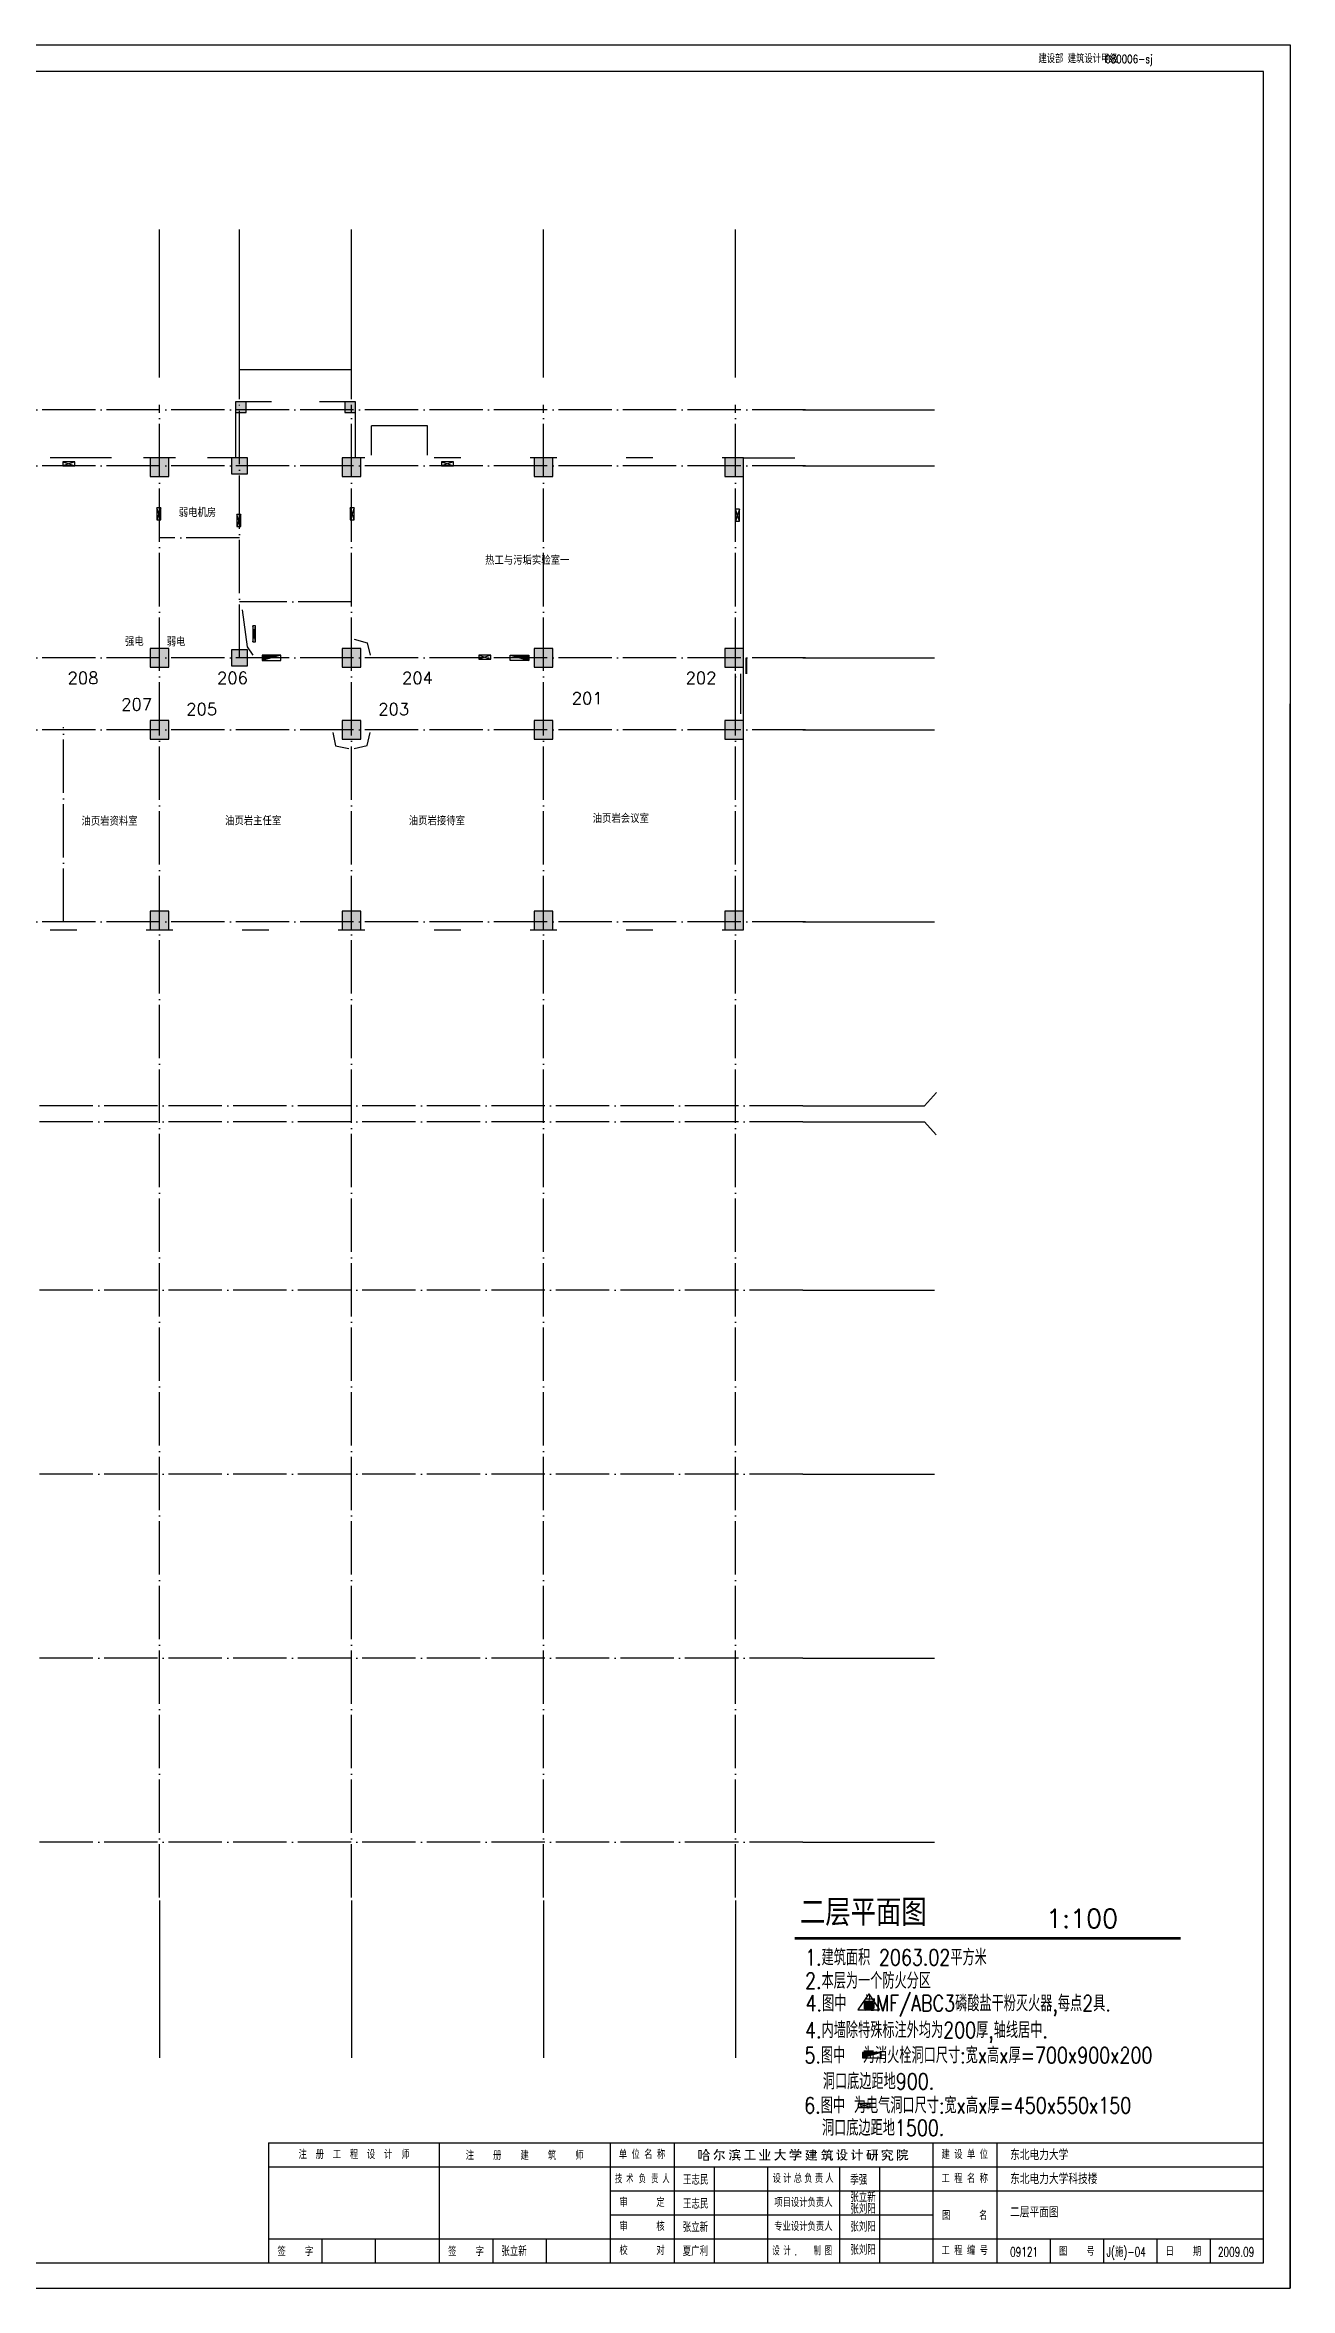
# Model space of a CAD drawing. Extents: x 356363 to 889308, y -1213508 to 149044.
# Drawn here: x 470751 to 517441, y -128369 to -44269 of the extents above; entities that cross this region are included whole.
import ezdxf
from ezdxf.enums import TextEntityAlignment as Align

# ---------------------------------------------------------------- set-up
doc = ezdxf.new("R2010")
doc.units = 0
doc.header["$LTSCALE"] = 1000
doc.header["$MEASUREMENT"] = 0
doc.linetypes.add('DOTE', pattern=[2.42, 2, -0.2, 0.02, -0.2])
doc.layers.get('0').update_dxf_attribs({"linetype": 'CONTINUOUS'})
for name, color, linetype in [('AXIS', 3, 'CONTINUOUS'), ('COLUMN', 7, 'CONTINUOUS'), ('DOTE', 1, 'CONTINUOUS'), ('EQUIP_消防', 7, 'CONTINUOUS'), ('PUB_TEXT', 7, 'CONTINUOUS'), ('STAIR', 2, 'CONTINUOUS'), ('WINDOW', 2, 'CONTINUOUS'), ('保温', 2, 'CONTINUOUS'), ('填充', 9, 'CONTINUOUS'), ('柱子', 7, 'CONTINUOUS'), ('洞口', 6, 'CONTINUOUS'), ('灭火器', 3, 'CONTINUOUS'), ('电洞', 32, 'CONTINUOUS')]:
    doc.layers.add(name, color=color, linetype=linetype)
doc.layers.add('WALL', color=4, linetype='CONTINUOUS', lineweight=40)
doc.styles.add('HZ', font='romans.shx', dxfattribs={"bigfont": 'z.shx'})
doc.styles.get("Standard").update_dxf_attribs({"font": 'romans.shx', "height": 450, "bigfont": 'z.shx'})
doc.styles.add('Z', font='romans', dxfattribs={"width": 0.8, "bigfont": 'z'})

# ---------------------------------------------------------------- blocks, each defined once
blk = doc.blocks.new('tk0')
at = {"color": 243}
for p, q in [((0, 84100), (118900, 84100)), ((118900, 84100), (118900, 0)), ((118900, 0), (118900, 59400)), ((118900, 0), (118900, 42000)), ((118900, 0), (118900, 42000)), ((87000, 5450), (87000, 950)), ((93400, 3650), (117900, 3650)), ((93400, 2750), (105500, 2750)), ((80600, 1850), (117900, 1850)), ((82600, 1850), (82600, 950)), ((84600, 1850), (84600, 950)), ((89000, 1850), (89000, 950)), ((91000, 1850), (91000, 950)), ((109900, 1850), (109900, 950)), ((111900, 1850), (111900, 950)), ((113900, 1850), (113900, 950)), ((115900, 1850), (115900, 950)), ((0, 0), (118900, 0)), ((34800, 0), (118900, 0)), ((44600, 0), (118900, 0)), ((59500, 0), (118900, 0))]:
    blk.add_line(p, q, dxfattribs=at)
at = {"color": 244}
for p, q in [((117900, 83100), (2500, 83100)), ((117900, 950), (117900, 83100)), ((117900, 950), (117900, 58400)), ((117900, 950), (117900, 40998)), ((117900, 950), (117900, 40998)), ((2500, 950), (117900, 950)), ((37300, 950), (117900, 950)), ((47100, 950), (117900, 950)), ((62000, 950), (117900, 950))]:
    blk.add_line(p, q, dxfattribs=at)
at = {"color": 247}
for p, q in [((80600, 5450), (117900, 5450)), ((80600, 5450), (80600, 950)), ((93400, 5450), (93400, 950)), ((80600, 4550), (117900, 4550))]:
    blk.add_line(p, q, dxfattribs=at)
at = {"color": 242}
for p, q in [((95800, 5450), (95800, 950)), ((97014, 5196), (96996, 5163)), ((105500, 5450), (105500, 950)), ((107900, 5450), (107900, 950)), ((97300, 4550), (97300, 950)), ((99300, 4550), (99300, 950)), ((102000, 4550), (102000, 950)), ((103500, 4550), (103500, 950))]:
    blk.add_line(p, q, dxfattribs=at)
for points in [[(96710, 5175), (96754, 5175), (96710, 4855), (96754, 4855)], [(96754, 5175), (96797, 5175), (96754, 5137), (96797, 5137)], [(96797, 5175), (96842, 5175), (96797, 4855), (96842, 4855)], [(96901, 5067), (96930, 5046), (96849, 5018), (96886, 4999)], [(96940, 5124), (96968, 5103), (96901, 5067), (96930, 5046)], [(96974, 5219), (96996, 5163), (96940, 5124), (96968, 5103)], [(96974, 5219), (97025, 5210), (96996, 5163), (97014, 5196)], [(96996, 5163), (97014, 5196), (97019, 5119), (97048, 5139)], [(97048, 5139), (97070, 5111), (97019, 5119), (97042, 5085)], [(97042, 5085), (97070, 5111), (97065, 5059), (97093, 5088)], [(97065, 5059), (97093, 5088), (97097, 5029), (97122, 5063)], [(97097, 5029), (97122, 5063), (97124, 5009), (97146, 5045)], [(97320, 5065), (97354, 5033), (97275, 5026), (97317, 4992)], [(97347, 5096), (97390, 5085), (97320, 5065), (97354, 5033)], [(97406, 5219), (97396, 5095), (97347, 5096), (97390, 5085)], [(97406, 5219), (97456, 5196), (97396, 5095), (97414, 5131)], [(97414, 5131), (97652, 5131), (97396, 5095), (97638, 5095)], [(97493, 5064), (97538, 5064), (97493, 4856), (97538, 4856)], [(97652, 5131), (97702, 5131), (97616, 5042), (97658, 5033)], [(97856, 5060), (97877, 5089), (97901, 5035), (97932, 5057)], [(97875, 5173), (97901, 5197), (97949, 5112), (97981, 5136)], [(97901, 5035), (97932, 5057), (97943, 4998), (97962, 5039)], [(97990, 5175), (98032, 5175), (97990, 5087), (98032, 5087)], [(98032, 5175), (98231, 5175), (98032, 5140), (98231, 5140)], [(98123, 5090), (98131, 5062), (98032, 5082), (98077, 5056)], [(98032, 5082), (98077, 5056), (98032, 4915), (98077, 4915)], [(98100, 5208), (98143, 5218), (98121, 5175), (98162, 5175)], [(98204, 5109), (98227, 5072), (98123, 5090), (98131, 5062)], [(98231, 5175), (98276, 5175), (98231, 5087), (98276, 5087)], [(98469, 5175), (98810, 5175), (98469, 5138), (98810, 5138)], [(98618, 5142), (98663, 5142), (98618, 4843), (98663, 4843)], [(98989, 5079), (99023, 5102), (99072, 4939), (99109, 4960)], [(99130, 5220), (99175, 5220), (99130, 4829), (99175, 4829)], [(99236, 5216), (99288, 5213), (99236, 5195), (99281, 5191)], [(99236, 5195), (99281, 5191), (99236, 4794), (99281, 4794)], [(99367, 5127), (99412, 5111), (99343, 5037), (99378, 5026)], [(99571, 5087), (99989, 5087), (99571, 5050), (99989, 5050)], [(99754, 5050), (99798, 5050), (99749, 5013), (99791, 5006)], [(99754, 5219), (99821, 5214), (99754, 5196), (99805, 5197)], [(99754, 5196), (99805, 5197), (99754, 5087), (99799, 5087)], [(99798, 5050), (99808, 5050), (99787, 4992), (99821, 5003)], [(100135, 5124), (100177, 5124), (100135, 5030), (100177, 5030)], [(100176, 5196), (100217, 5219), (100221, 5132), (100259, 5153)], [(100177, 5124), (100529, 5124), (100177, 5083), (100529, 5083)], [(100302, 5214), (100352, 5219), (100320, 5182), (100363, 5188)], [(100320, 5182), (100363, 5188), (100330, 5146), (100376, 5153)], [(100447, 5199), (100486, 5183), (100416, 5124), (100452, 5124)], [(100455, 5219), (100511, 5200), (100447, 5199), (100486, 5183)], [(100529, 5124), (100569, 5124), (100529, 5033), (100569, 5033)], [(100781, 5079), (100813, 5070), (100732, 5030), (100758, 4993)], [(100733, 5162), (100825, 5162), (100733, 5125), (100810, 5125)], [(100825, 5162), (100861, 5162), (100781, 5079), (100813, 5070)], [(100865, 5099), (100990, 5099), (100865, 5070), (100990, 5070)], [(100882, 5161), (100990, 5161), (100882, 5130), (100990, 5130)], [(100990, 5206), (101027, 5206), (100990, 4826), (101027, 4826)], [(101027, 5161), (101084, 5161), (101027, 5130), (101084, 5130)], [(101027, 5099), (101084, 5099), (101027, 5070), (101084, 5070)], [(101084, 5161), (101128, 5161), (101084, 5008), (101128, 5008)], [(101128, 5099), (101165, 5099), (101128, 5070), (101165, 5070)], [(101377, 5146), (101411, 5122), (101319, 5078), (101356, 5058)], [(101411, 5209), (101454, 5194), (101377, 5146), (101411, 5122)], [(101434, 5159), (101542, 5159), (101411, 5122), (101542, 5122)], [(101431, 5122), (101468, 5122), (101453, 5053), (101497, 5064)], [(101568, 5144), (101603, 5122), (101511, 5078), (101548, 5058)], [(101603, 5209), (101646, 5194), (101568, 5144), (101603, 5122)], [(101626, 5159), (101758, 5159), (101603, 5122), (101758, 5122)], [(101645, 5122), (101682, 5122), (101667, 5053), (101710, 5064)], [(101882, 5081), (101947, 5081), (101882, 5043), (101947, 5043)], [(101924, 5184), (101968, 5200), (101966, 5108), (102009, 5128)], [(101947, 5081), (101991, 5081), (101947, 4848), (101991, 4891)], [(102052, 5078), (102095, 5060), (102017, 5047), (102061, 5025)], [(102073, 5128), (102114, 5108), (102052, 5078), (102095, 5060)], [(102074, 5140), (102117, 5131), (102073, 5128), (102114, 5108)], [(102074, 5208), (102117, 5208), (102074, 5140), (102117, 5132)], [(102117, 5208), (102183, 5208), (102117, 5173), (102183, 5173)], [(102183, 5208), (102227, 5208), (102183, 5085), (102227, 5088)], [(102183, 5085), (102227, 5088), (102190, 5062), (102233, 5080)], [(102190, 5062), (102233, 5080), (102207, 5046), (102251, 5079)], [(102207, 5046), (102251, 5079), (102241, 5041), (102262, 5079)], [(102241, 5041), (102262, 5079), (102294, 5044), (102271, 5079)], [(102294, 5044), (102271, 5079), (102314, 5057), (102280, 5093)], [(102446, 5079), (102498, 5079), (102446, 5042), (102498, 5042)], [(102480, 5184), (102521, 5199), (102538, 5108), (102577, 5127)], [(102498, 5079), (102542, 5079), (102498, 4842), (102542, 4883)], [(102592, 5078), (102720, 5078), (102592, 5042), (102720, 5042)], [(102720, 5217), (102774, 5210), (102720, 5196), (102764, 5191)], [(102720, 5196), (102764, 5191), (102720, 4777), (102764, 4777)], [(102764, 5078), (102886, 5078), (102764, 5042), (102886, 5042)], [(103017, 5182), (103078, 5182), (103017, 5151), (103076, 5151)], [(103052, 5060), (103084, 5032), (103031, 5021), (103053, 4978)], [(103067, 5102), (103105, 5086), (103052, 5060), (103084, 5032)], [(103074, 5136), (103115, 5128), (103067, 5102), (103105, 5086)], [(103078, 5182), (103120, 5182), (103074, 5136), (103115, 5128)], [(103084, 5032), (103095, 5057), (103095, 5022)], [(103095, 5057), (103141, 5057), (103095, 5022), (103141, 5022)], [(103120, 5182), (103186, 5182), (103118, 5151), (103186, 5151)], [(103141, 5057), (103186, 5057), (103141, 4834), (103186, 4834)], [(103202, 5197), (103267, 5197), (103202, 5166), (103267, 5166)], [(103267, 5197), (103310, 5197), (103267, 4974), (103310, 4972)], [(103310, 5197), (103363, 5197), (103310, 5166), (103363, 5166)], [(103363, 5197), (103406, 5197), (103363, 4782), (103406, 4782)], [(103406, 5197), (103447, 5197), (103406, 5166), (103447, 5166)], [(103589, 5164), (103632, 5164), (103589, 5081), (103632, 5081)], [(103632, 5164), (103956, 5164), (103632, 5129), (103956, 5129)], [(103682, 5070), (103714, 5048), (103639, 5042), (103669, 5019)], [(103715, 5098), (103756, 5075), (103682, 5070), (103714, 5048)], [(103753, 5200), (103797, 5209), (103767, 5164), (103815, 5164)], [(103820, 5071), (103848, 5098), (103841, 5061), (103879, 5085)], [(103841, 5061), (103879, 5085), (103876, 5041), (103912, 5068)], [(103876, 5041), (103912, 5068), (103911, 5019), (103941, 5049)], [(103911, 5019), (103941, 5049), (103948, 4991), (103976, 5020)], [(103956, 5164), (103999, 5164), (103956, 5081), (103999, 5081)], [(104156, 5197), (104194, 5197), (104156, 4777), (104194, 4777)], [(104194, 5197), (104246, 5197), (104194, 5169), (104241, 5169)], [(104246, 5197), (104292, 5197), (104218, 5040), (104247, 5040)], [(104295, 5164), (104342, 5164), (104295, 5085), (104342, 5085)], [(104328, 5075), (104533, 5075), (104328, 5041), (104533, 5040)], [(104342, 5164), (104514, 5164), (104342, 5129), (104514, 5129)], [(104396, 5212), (104451, 5217), (104405, 5202), (104451, 5208)], [(104405, 5202), (104451, 5208), (104414, 5164), (104452, 5164)], [(104514, 5164), (104555, 5164), (104514, 5085), (104555, 5085)], [(96754, 4897), (96797, 4897), (96754, 4855), (96797, 4855)], [(96896, 4962), (96940, 4962), (96896, 4779), (96940, 4779)], [(96933, 5042), (97076, 5042), (96933, 5007), (97076, 5007)], [(96940, 4962), (97061, 4962), (96940, 4924), (97061, 4924)], [(96940, 4815), (97061, 4815), (96940, 4779), (97061, 4779)], [(97061, 4962), (97106, 4962), (97061, 4779), (97106, 4779)], [(97340, 4901), (97380, 4884), (97285, 4838), (97334, 4819)], [(97391, 4981), (97436, 4963), (97340, 4901), (97380, 4884)], [(97443, 4823), (97473, 4825), (97481, 4780), (97499, 4787)], [(97443, 4823), (97469, 4794), (97453, 4809), (97458, 4794)], [(97458, 4794), (97469, 4794), (97456, 4778), (97481, 4780)], [(97489, 4839), (97530, 4820), (97473, 4825), (97499, 4787)], [(97493, 4856), (97538, 4856), (97489, 4839), (97530, 4820)], [(97574, 4960), (97599, 4992), (97677, 4834), (97714, 4868)], [(97901, 4896), (97936, 4884), (97869, 4812), (97910, 4789)], [(97925, 4986), (97962, 4965), (97901, 4896), (97936, 4884)], [(97973, 4812), (98011, 4826), (97987, 4797), (98027, 4797)], [(97977, 4915), (98294, 4915), (97977, 4879), (98294, 4879)], [(97987, 4797), (98027, 4797), (97994, 4778)], [(98046, 4847), (98058, 4815), (98011, 4826), (98027, 4797)], [(98077, 4873), (98105, 4841), (98046, 4847), (98058, 4815)], [(98077, 5019), (98252, 5019), (98077, 4984), (98252, 4984)], [(98164, 4984), (98201, 4984), (98163, 4915), (98202, 4915)], [(98164, 4847), (98189, 4871), (98216, 4816), (98238, 4841)], [(98216, 4816), (98238, 4841), (98263, 4778), (98287, 4810)], [(98440, 4848), (98856, 4848), (98440, 4812), (98856, 4812)], [(98998, 4831), (99416, 4831), (98998, 4795), (99416, 4795)], [(99343, 5037), (99378, 5026), (99308, 4936), (99341, 4924)], [(99624, 4847), (99655, 4810), (99557, 4823), (99595, 4779)], [(99679, 4888), (99708, 4854), (99624, 4847), (99655, 4810)], [(99717, 4934), (99746, 4902), (99679, 4888), (99708, 4854)], [(99738, 4977), (99774, 4953), (99717, 4934), (99746, 4902)], [(99749, 5013), (99791, 5006), (99738, 4977), (99774, 4953)], [(99787, 4992), (99821, 5003), (99818, 4922), (99842, 4958)], [(99818, 4922), (99842, 4958), (99847, 4878), (99867, 4922)], [(99847, 4878), (99867, 4922), (99879, 4843), (99902, 4884)], [(99879, 4843), (99902, 4884), (99914, 4813), (99944, 4852)], [(99914, 4813), (99944, 4852), (99956, 4785), (99996, 4826)], [(100132, 4940), (100331, 4940), (100132, 4900), (100331, 4900)], [(100220, 5043), (100491, 5043), (100220, 5004), (100495, 5004)], [(100268, 4823), (100312, 4823), (100281, 4805), (100323, 4807)], [(100281, 4805), (100323, 4807), (100287, 4778), (100340, 4783)], [(100330, 4835), (100365, 4796), (100312, 4823), (100340, 4783)], [(100331, 4839), (100374, 4839), (100330, 4837), (100373, 4813)], [(100330, 4837), (100373, 4813), (100330, 4835), (100365, 4796)], [(100402, 5004), (100495, 5004), (100331, 4958), (100374, 4948)], [(100331, 4958), (100374, 4948), (100331, 4839), (100374, 4839)], [(100374, 4940), (100572, 4940), (100374, 4900), (100572, 4900)], [(100779, 4854), (100810, 4832), (100725, 4810), (100762, 4776)], [(100737, 4949), (100769, 4967), (100762, 4901), (100783, 4928)], [(100784, 5030), (100860, 5030), (100758, 4993), (100861, 4993)], [(100762, 4901), (100783, 4928), (100789, 4867), (100805, 4893)], [(100814, 4913), (100839, 4886), (100779, 4854), (100810, 4832)], [(100824, 4956), (100856, 4944), (100814, 4913), (100839, 4886)], [(100816, 4842), (100829, 4868), (100846, 4822), (100864, 4845)], [(100826, 4993), (100861, 4993), (100824, 4956), (100856, 4944)], [(100846, 4822), (100864, 4845), (100907, 4795), (100909, 4830)], [(100865, 4907), (100990, 4907), (100865, 4877), (100990, 4877)], [(100881, 4976), (100990, 4976), (100881, 4941), (100990, 4941)], [(100893, 5040), (100990, 5040), (100893, 5008), (100990, 5008)], [(100907, 4795), (100909, 4830), (100990, 4786), (100976, 4819)], [(100990, 4786), (100976, 4819), (101070, 4786), (101060, 4820)], [(101027, 5040), (101084, 5040), (101027, 5008), (101084, 5008)], [(101027, 4976), (101129, 4976), (101027, 4941), (101129, 4941)], [(101027, 4907), (101144, 4907), (101027, 4877), (101144, 4877)], [(101070, 4786), (101060, 4820), (101149, 4784), (101165, 4835)], [(101320, 4858), (101397, 4861), (101320, 4812), (101413, 4830)], [(101331, 5027), (101397, 5027), (101331, 4990), (101397, 4990)], [(101397, 5027), (101440, 5027), (101397, 4861), (101440, 4867)], [(101397, 4861), (101490, 4879), (101413, 4830), (101489, 4844)], [(101440, 5027), (101495, 5027), (101440, 4990), (101495, 4990)], [(101442, 4796), (101466, 4810), (101462, 4787), (101479, 4800)], [(101462, 4787), (101479, 4800), (101480, 4770), (101499, 4784)], [(101494, 4840), (101527, 4816), (101466, 4810), (101499, 4784)], [(101510, 4872), (101547, 4852), (101494, 4840), (101527, 4816)], [(101516, 4906), (101560, 4907), (101510, 4872), (101547, 4852)], [(101516, 5035), (101560, 5035), (101516, 4906), (101560, 4905)], [(101560, 5035), (101657, 5035), (101560, 4999), (101655, 4999)], [(101583, 4961), (101627, 4964), (101588, 4868), (101632, 4872)], [(101657, 5035), (101699, 5035), (101649, 4833), (101696, 4833)], [(101649, 4833), (101696, 4833), (101652, 4813), (101697, 4831)], [(101697, 4831), (101700, 4829), (101652, 4813), (101663, 4797)], [(101700, 4829), (101704, 4826), (101663, 4797), (101678, 4785)], [(101704, 4826), (101707, 4826), (101678, 4785), (101695, 4780)], [(101707, 4826), (101709, 4825), (101695, 4780), (101717, 4780)], [(101709, 4825), (101715, 4826), (101717, 4780), (101739, 4787)], [(101715, 4826), (101722, 4833), (101739, 4787), (101751, 4799)], [(101722, 4833), (101724, 4846), (101751, 4799), (101757, 4812)], [(101724, 4846), (101728, 4858), (101736, 4833), (101757, 4812)], [(101725, 4871), (101738, 4864), (101727, 4859), (101744, 4833)], [(101736, 4833), (101757, 4812), (101762, 4833), (101768, 4857)], [(101738, 4864), (101768, 4857), (101744, 4833), (101762, 4833)], [(101924, 4825), (102019, 4919), (101946, 4787), (102049, 4884)], [(102057, 4822), (102065, 4783), (102013, 4814), (102050, 4778)], [(102045, 5015), (102193, 5015), (102045, 4988), (102193, 4988)], [(102089, 4835), (102124, 4811), (102057, 4822), (102065, 4783)], [(102059, 4958), (102100, 4974), (102086, 4902), (102120, 4928)], [(102086, 4902), (102120, 4928), (102123, 4858), (102152, 4887)], [(102123, 4858), (102154, 4832), (102089, 4835), (102124, 4811)], [(102152, 4887), (102183, 4861), (102123, 4858), (102154, 4832)], [(102182, 4940), (102221, 4921), (102152, 4887), (102183, 4861)], [(102154, 4832), (102183, 4861), (102200, 4806), (102211, 4844)], [(102191, 4976), (102240, 4975), (102182, 4940), (102221, 4921)], [(102193, 5015), (102245, 5015), (102191, 4976), (102240, 4975)], [(102200, 4806), (102211, 4844), (102244, 4792), (102252, 4830)], [(102244, 4792), (102252, 4830), (102276, 4786), (102310, 4824)], [(102483, 4828), (102603, 4939), (102501, 4797), (102628, 4910)], [(103031, 5021), (103053, 4978), (103010, 4992), (103027, 4944)], [(103053, 4978), (103059, 4987), (103053, 4935), (103095, 4944)], [(103053, 4935), (103095, 4944), (103095, 4916)], [(103053, 4935), (103095, 4916), (103053, 4834), (103095, 4834)], [(103084, 5032), (103095, 5022), (103059, 4987), (103095, 4944)], [(103095, 4869), (103141, 4869), (103095, 4834), (103141, 4834)], [(103179, 4804), (103196, 4818), (103203, 4795), (103213, 4803)], [(103194, 5033), (103267, 5033), (103194, 4997), (103267, 4997)], [(103216, 4838), (103254, 4810), (103196, 4818), (103233, 4786)], [(103203, 4795), (103213, 4803), (103224, 4777), (103233, 4786)], [(103236, 4866), (103276, 4845), (103216, 4838), (103254, 4810)], [(103253, 4900), (103294, 4882), (103236, 4866), (103276, 4845)], [(103264, 4938), (103305, 4924), (103253, 4900), (103294, 4882)], [(103267, 4974), (103310, 4972), (103264, 4938), (103305, 4924)], [(103310, 5033), (103363, 5033), (103310, 4997), (103363, 4997)], [(103406, 5033), (103450, 5033), (103406, 4997), (103450, 4997)], [(103635, 4826), (103654, 4787), (103581, 4820), (103609, 4777)], [(103639, 5042), (103669, 5019), (103594, 5020), (103630, 4994)], [(103619, 4971), (103850, 4971), (103619, 4934), (103850, 4934)], [(103667, 4840), (103696, 4807), (103635, 4826), (103654, 4787)], [(103691, 4858), (103727, 4833), (103667, 4840), (103696, 4807)], [(103711, 4882), (103751, 4863), (103691, 4858), (103727, 4833)], [(103727, 4911), (103769, 4899), (103711, 4882), (103751, 4863)], [(103734, 4934), (103778, 4934), (103727, 4911), (103769, 4899)], [(103738, 5040), (103795, 5031), (103738, 5023), (103781, 5012)], [(103738, 5023), (103781, 5012), (103738, 4971), (103781, 4971)], [(103850, 4971), (103895, 4971), (103850, 4825), (103895, 4838)], [(103850, 4825), (103895, 4838), (103854, 4811), (103897, 4833)], [(103854, 4811), (103897, 4833), (103858, 4802), (103900, 4828)], [(103858, 4802), (103900, 4828), (103867, 4793), (103909, 4822)], [(103867, 4793), (103909, 4822), (103880, 4786), (103925, 4820)], [(103925, 4820), (103931, 4820), (103880, 4786), (103894, 4784)], [(103931, 4820), (103945, 4820), (103894, 4784), (103977, 4784)], [(103945, 4820), (103949, 4820), (103977, 4784), (103984, 4785)], [(103949, 4820), (103963, 4822), (103984, 4785), (103990, 4787)], [(103963, 4822), (103971, 4829), (103990, 4787), (103996, 4790)], [(103971, 4829), (103975, 4838), (103996, 4790), (104008, 4800)], [(103975, 4838), (103976, 4859), (104008, 4800), (104011, 4805)], [(103976, 4875), (104004, 4858), (103976, 4867), (104018, 4828)], [(103976, 4859), (103976, 4867), (104011, 4805), (104018, 4828)], [(104004, 4858), (104025, 4855), (104018, 4828)], [(104199, 4911), (104228, 4911), (104227, 4865), (104265, 4880)], [(104218, 5040), (104247, 5040), (104235, 5016), (104261, 5026)], [(104227, 4820), (104264, 4823), (104243, 4798), (104265, 4805)], [(104240, 4918), (104287, 4910), (104228, 4911), (104265, 4880)], [(104235, 5016), (104261, 5026), (104245, 4994), (104270, 5015)], [(104247, 4925), (104288, 4913), (104240, 4918), (104287, 4910)], [(104243, 4798), (104265, 4805), (104245, 4776), (104268, 4781)], [(104245, 4994), (104270, 5015), (104250, 4977), (104286, 4978)], [(104253, 4945), (104288, 4961), (104247, 4925), (104288, 4913)], [(104250, 4977), (104286, 4978), (104253, 4945), (104288, 4961)], [(104294, 4834), (104307, 4795), (104264, 4823), (104268, 4781)], [(104323, 4854), (104351, 4825), (104294, 4834), (104307, 4795)], [(104295, 4997), (104560, 4997), (104295, 4959), (104560, 4959)], [(104347, 4882), (104380, 4859), (104323, 4854), (104351, 4825)], [(104360, 4910), (104398, 4891), (104347, 4882), (104380, 4859)], [(104367, 4935), (104409, 4929), (104360, 4910), (104398, 4891)], [(104368, 4959), (104413, 4957), (104367, 4935), (104409, 4929)], [(104442, 4959), (104485, 4959), (104443, 4840), (104485, 4858)], [(104443, 4840), (104485, 4858), (104445, 4828), (104487, 4850)], [(104445, 4828), (104487, 4850), (104452, 4815), (104490, 4844)], [(104452, 4815), (104490, 4844), (104464, 4805), (104495, 4839)], [(104464, 4805), (104495, 4839), (104487, 4799), (104502, 4836)], [(104487, 4799), (104502, 4836), (104538, 4799), (104520, 4835)], [(104538, 4799), (104520, 4835), (104542, 4800), (104528, 4837)], [(104542, 4800), (104528, 4837), (104553, 4804), (104533, 4841)], [(104553, 4804), (104533, 4841), (104558, 4808), (104539, 4849)], [(104558, 4808), (104539, 4849), (104568, 4818), (104542, 4857)], [(104568, 4818), (104542, 4857), (104573, 4827), (104548, 4872)], [(104573, 4827), (104548, 4872), (104581, 4844), (104551, 4880)], [(104553, 4885), (104569, 4870), (104551, 4880), (104565, 4863)], [(104569, 4870), (104591, 4865), (104565, 4863), (104581, 4844)]]:
    blk.add_solid(points, dxfattribs=at)
at = {"color": 242, "linetype": 'Continuous', "style": 'Z', "width": 0.8}
for s in ['建设部 建筑设计甲级', '              080006-sj']:
    blk.add_text(s, height=300, dxfattribs=at).set_placement((109462, 83420))
at = {"color": 242, "style": 'HZ', "width": 0.8}
for s, p in [('注  册  工  程  设  计  师', (83800, 5000)), ('单 位 名 称', (94600, 5000)), ('建 设 单 位', (106700, 5000)), ('工 程 名 称', (106700, 4100)), ('审      定', (94600, 3200)), ('项目设计负责人', (100650, 3200)), ('审      核', (94600, 2300)), ('专业设计负责人', (100650, 2300)), ('校      对', (94600, 1400)), ('工 程 编 号', (106700, 1400))]:
    blk.add_text(s, height=300, dxfattribs=at).set_placement(p, align=Align.MIDDLE_CENTER)
for s, p in [('注    册    建    筑    师', (90200, 5000)), ('图      名', (106700, 2750)), ('签    字', (81600, 1400)), ('签    字', (88000, 1400)), ('图    号', (110900, 1400)), ('日    期', (114900, 1400))]:
    blk.add_text(s, height=300, dxfattribs=at).set_placement(p, align=Align.MIDDLE)
at = {"color": 242, "style": 'HZ'}
for s, width, p in [('技', 0.7, (93586, 3936)), ('术', 0.7, (94005, 3936)), ('负', 0.7, (94474, 3936)), ('责', 0.7, (94943, 3936)), ('人', 0.7, (95362, 3936)), ('设', 0.8, (99494, 3950)), ('计', 0.8, (99890, 3950)), ('总', 0.8, (100286, 3950)), ('负', 0.8, (100682, 3950)), ('责', 0.8, (101078, 3950)), ('人', 0.8, (101474, 3950)), ('设 计 .', 0.7, (99484, 1236)), ('制 图', 0.7, (101033, 1236))]:
    blk.add_text(s, height=300, dxfattribs=dict(at, width=width)).set_placement(p)
blk = doc.blocks.new('灭火器')
at = {"layer": '灭火器'}
h = blk.add_hatch(dxfattribs=at)
h.set_pattern_fill('ANSI31', color=256, scale=100, style=0)
h.set_pattern_definition([(45, (-132002.346, 14406.528), (-8.8388348, 8.8388348), [])])
h.paths.add_polyline_path([(-93, -165), (94, -165), (94, -334), (-93, -334)])
for p, q in [((0, 0), (-247, -358)), ((0, 0), (247, -358)), ((-247, -358), (247, -358))]:
    blk.add_line(p, q, dxfattribs=at)
blk.add_lwpolyline([(-93, -165), (94, -165), (94, -334), (-93, -334)], close=True, dxfattribs=at)
blk = doc.blocks.new('$TwtSys$00000434')
for p, q in [((-0.5, 0.5), (-0.5, -0.5)), ((-0.5, -0.5), (0.5, 0.5)), ((0.5, 0.5), (-0.5, 0.5)), ((0.5, -0.5), (0.5, 0.5)), ((-0.5, -0.5), (0.5, -0.5))]:
    blk.add_line(p, q)
blk.add_solid([(0.5, -0.5), (0.5, 0.5), (-0.5, -0.5)])
blk = doc.blocks.new('dfsfsfhh')
at = {"layer": '电洞'}
for p, q in [((-225, 0), (225, 150)), ((225, 0), (-225, 150))]:
    blk.add_line(p, q, dxfattribs=at)
blk.add_lwpolyline([(-225, 0), (225, 0), (225, 150), (-225, 150)], close=True, dxfattribs=at)

msp = doc.modelspace()

# ---------------------------------------------------------------- hatches: boundary and pattern name
at = {"layer": '填充'}
h = msp.add_hatch(color=256, dxfattribs=at)
h.paths.add_polyline_path([(425745, -98100), (425745, -97600), (425245, -97600), (425245, -98100)])
h.paths.add_polyline_path([(431495, -98100), (431495, -97600), (430995, -97600), (430995, -98100)])
h.paths.add_polyline_path([(439045, -98100), (439045, -97600), (438545, -97600), (438545, -98100)])
h.paths.add_polyline_path([(446345, -98100), (446345, -97600), (445845, -97600), (445845, -98100)])
h.paths.add_polyline_path([(425745, -91200), (425745, -90700), (425245, -90700), (425245, -91200)])
h.paths.add_polyline_path([(431495, -91200), (431495, -90700), (430995, -90700), (430995, -91200)])
h.paths.add_polyline_path([(439045, -91200), (439045, -90700), (438545, -90700), (438545, -91200)])
h.paths.add_polyline_path([(446345, -91200), (446345, -90700), (445845, -90700), (445845, -91200)])
h.paths.add_polyline_path([(425745, -84900), (425745, -84400), (425245, -84400), (425245, -84900)])
h.paths.add_polyline_path([(431495, -84900), (431495, -84400), (430995, -84400), (430995, -84900)])
h.paths.add_polyline_path([(439045, -84900), (439045, -84400), (438545, -84400), (438545, -84900)])
h.paths.add_polyline_path([(446345, -84900), (446345, -84400), (445845, -84400), (445845, -84900)])
h.paths.add_polyline_path([(424145, -77550), (424145, -76750), (423445, -76750), (423445, -77550)])
h.paths.add_polyline_path([(424145, -70300), (424145, -69600), (423445, -69600), (423445, -70300)])
h.paths.add_polyline_path([(424145, -67600), (424145, -66900), (423445, -66900), (423445, -67600)])
h.paths.add_polyline_path([(424145, -60450), (424145, -59750), (423445, -59750), (423445, -60450)])
h.paths.add_polyline_path([(425745, -84300), (425745, -83800), (425245, -83800), (425245, -84300)])
h.paths.add_polyline_path([(431595, -84300), (431595, -83600), (430895, -83600), (430895, -84300)])
h.paths.add_polyline_path([(431595, -77550), (431595, -76750), (430895, -76750), (430895, -77550)])
h.paths.add_polyline_path([(431595, -70300), (431595, -69600), (430895, -69600), (430895, -70300)])
h.paths.add_polyline_path([(431595, -67600), (431595, -66900), (430895, -66900), (430895, -67600)])
h.paths.add_polyline_path([(431595, -60450), (431595, -59750), (430895, -59750), (430895, -60450)])
h.paths.add_polyline_path([(439095, -84300), (439095, -83600), (438395, -83600), (438395, -84300)])
h.paths.add_polyline_path([(439095, -77550), (439095, -76750), (438395, -76750), (438395, -77550)])
h.paths.add_polyline_path([(439095, -70300), (439095, -69600), (438395, -69600), (438395, -70300)])
h.paths.add_polyline_path([(439095, -67600), (439095, -66900), (438395, -66900), (438395, -67600)])
h.paths.add_polyline_path([(439095, -60450), (439095, -59750), (438395, -59750), (438395, -60450)])
h.paths.add_polyline_path([(438995, -58050), (438995, -57650), (438595, -57650), (438595, -58050)])
h.paths.add_polyline_path([(443195, -67550), (443195, -66950), (442595, -66950), (442595, -67550)])
h.paths.add_polyline_path([(443195, -60350), (443195, -59750), (442595, -59750), (442595, -60350)])
h.paths.add_polyline_path([(443095, -58050), (443095, -57650), (442695, -57650), (442695, -58050)])
h.paths.add_polyline_path([(446345, -84300), (446345, -83800), (445845, -83800), (445845, -84300)])
h.paths.add_polyline_path([(446545, -77550), (446545, -76750), (445845, -76750), (445845, -77550)])
h.paths.add_polyline_path([(446595, -70300), (446595, -69600), (445895, -69600), (445895, -70300)])
h.paths.add_polyline_path([(446595, -67600), (446595, -66900), (445895, -66900), (445895, -67600)])
h.paths.add_polyline_path([(446595, -60450), (446595, -59750), (445895, -59750), (445895, -60450)])
h.paths.add_polyline_path([(453795, -77250), (453795, -76550), (453095, -76550), (453095, -77250)])
h.paths.add_polyline_path([(453795, -70300), (453795, -69600), (453095, -69600), (453095, -70300)])
h.paths.add_polyline_path([(453795, -67600), (453795, -66900), (453095, -66900), (453095, -67600)])
h.paths.add_polyline_path([(453795, -60450), (453795, -59750), (453095, -59750), (453095, -60450)])
h.paths.add_polyline_path([(460995, -77250), (460995, -76550), (460295, -76550), (460295, -77250)])
h.paths.add_polyline_path([(460995, -70300), (460995, -69600), (460295, -69600), (460295, -70300)])
h.paths.add_polyline_path([(460995, -67600), (460995, -66900), (460295, -66900), (460295, -67600)])
h.paths.add_polyline_path([(460995, -60450), (460995, -59750), (460295, -59750), (460295, -60450)])
h.paths.add_polyline_path([(468195, -77450), (468195, -76750), (467495, -76750), (467495, -77450)])
h.paths.add_polyline_path([(468195, -70300), (468195, -69600), (467495, -69600), (467495, -70300)])
h.paths.add_polyline_path([(468195, -67600), (468195, -66900), (467495, -66900), (467495, -67600)])
h.paths.add_polyline_path([(468195, -60450), (468195, -59750), (467495, -59750), (467495, -60450)])
h.paths.add_polyline_path([(475395, -77450), (475395, -76750), (474695, -76750), (474695, -77450)])
h.paths.add_polyline_path([(475395, -70300), (475395, -69600), (474695, -69600), (474695, -70300)])
h.paths.add_polyline_path([(475395, -67600), (475395, -66900), (474695, -66900), (474695, -67600)])
h.paths.add_polyline_path([(475395, -60450), (475395, -59750), (474695, -59750), (474695, -60450)])
h.paths.add_polyline_path([(478345, -67550), (478345, -66950), (477745, -66950), (477745, -67550)])
h.paths.add_polyline_path([(478345, -60350), (478345, -59750), (477745, -59750), (477745, -60350)])
h.paths.add_polyline_path([(478295, -58050), (478295, -57650), (477895, -57650), (477895, -58050)])
h.paths.add_polyline_path([(482595, -77450), (482595, -76750), (481895, -76750), (481895, -77450)])
h.paths.add_polyline_path([(482595, -70300), (482595, -69600), (481895, -69600), (481895, -70300)])
h.paths.add_polyline_path([(482595, -67600), (482595, -66900), (481895, -66900), (481895, -67600)])
h.paths.add_polyline_path([(482595, -60450), (482595, -59750), (481895, -59750), (481895, -60450)])
h.paths.add_polyline_path([(482395, -58050), (482395, -57650), (481995, -57650), (481995, -58050)])
h.paths.add_polyline_path([(489795, -77450), (489795, -76750), (489095, -76750), (489095, -77450)])
h.paths.add_polyline_path([(489795, -70300), (489795, -69600), (489095, -69600), (489095, -70300)])
h.paths.add_polyline_path([(489795, -67600), (489795, -66900), (489095, -66900), (489095, -67600)])
h.paths.add_polyline_path([(489795, -60450), (489795, -59750), (489095, -59750), (489095, -60450)])
h.paths.add_polyline_path([(496945, -77450), (496945, -76750), (496245, -76750), (496245, -77450)])
h.paths.add_polyline_path([(496945, -70300), (496945, -69600), (496245, -69600), (496245, -70300)])
h.paths.add_polyline_path([(496945, -67600), (496945, -66900), (496245, -66900), (496245, -67600)])
h.paths.add_polyline_path([(496945, -60450), (496945, -59750), (496245, -59750), (496245, -60450)])
h.paths.add_polyline_path([(425745, -111950), (425745, -111450), (425245, -111450), (425245, -111950)])
h.paths.add_polyline_path([(431495, -111750), (431495, -111250), (430995, -111250), (430995, -111750)])
h.paths.add_polyline_path([(438845, -111750), (438845, -111250), (438345, -111250), (438345, -111750)])
h.paths.add_polyline_path([(446545, -111950), (446545, -111450), (446045, -111450), (446045, -111950)])
h.paths.add_polyline_path([(425745, -105000), (425745, -104500), (425245, -104500), (425245, -105000)])
h.paths.add_polyline_path([(431495, -105000), (431495, -104500), (430995, -104500), (430995, -105000)])
h.paths.add_polyline_path([(439045, -105000), (439045, -104500), (438545, -104500), (438545, -105000)])
h.paths.add_polyline_path([(446545, -105000), (446545, -104500), (446045, -104500), (446045, -105000)])

# ---------------------------------------------------------------- linework, layer by layer
for p, q in [((482345, -66550), (482829, -66690)), ((482829, -66690), (482945, -67150)), ((481545, -70050), (481644, -70544)), ((481644, -70544), (482145, -70650)), ((482345, -70650), (482834, -70534)), ((482834, -70534), (482945, -70050))]:
    msp.add_line(p, q)
at = {"const_width": 100}
msp.add_lwpolyline([(498869, -115254), (513332, -115254)], dxfattribs=at)
at = {"layer": 'AXIS'}
for p, q in [((475045, -56744), (475045, -51193)), ((478045, -56744), (478045, -51193)), ((482245, -56744), (482245, -51193)), ((489445, -56744), (489445, -51193)), ((496645, -56744), (496645, -51193)), ((499172, -57950), (504113, -57950)), ((499172, -60050), (504113, -60050)), ((499172, -67250), (504113, -67250)), ((499172, -69950), (504113, -69950)), ((499172, -77150), (504113, -77150)), ((499172, -84050), (503729, -84050)), ((503729, -84050), (504181, -83546)), ((499172, -84650), (503729, -84650)), ((503729, -84650), (504164, -85135)), ((499172, -90950), (504113, -90950)), ((499172, -97850), (504113, -97850)), ((499172, -104750), (504113, -104750)), ((499172, -111650), (504113, -111650)), ((475045, -113835), (475045, -119739)), ((482245, -113835), (482245, -119739)), ((489445, -113835), (489445, -119739)), ((496645, -113835), (496645, -119739))]:
    msp.add_line(p, q, dxfattribs=at)
at = {"layer": 'DOTE', "linetype": 'DOTE'}
for p, q in [((499267, -57950), (421392, -57950)), ((475045, -113719), (475045, -57770)), ((478045, -67250), (478045, -57770)), ((482245, -113719), (482245, -57770)), ((489445, -113719), (489445, -57770)), ((496645, -113719), (496645, -57770)), ((499267, -60050), (421392, -60050)), ((478045, -62750), (475045, -62750)), ((482245, -65150), (478045, -65150)), ((499267, -67250), (421392, -67250)), ((499267, -69950), (421392, -69950)), ((471445, -77150), (471445, -69850)), ((499267, -77150), (421392, -77150)), ((499172, -84050), (421392, -84050)), ((499172, -84650), (421392, -84650)), ((499172, -90950), (421392, -90950)), ((499172, -97850), (421392, -97850)), ((499172, -104750), (421392, -104750)), ((499172, -111650), (421392, -111650))]:
    msp.add_line(p, q, dxfattribs=at)
at = {"layer": 'DOTE'}
msp.add_line((496945, -59750), (498874, -59750), dxfattribs=at)
at = {"layer": 'STAIR'}
for p, q in [((478045, -57550), (478045, -56450)), ((482245, -56450), (478045, -56450)), ((482245, -57550), (482245, -56450)), ((482995, -59650), (482995, -58550)), ((485095, -58550), (482995, -58550)), ((485095, -59650), (485095, -58550)), ((478145, -65450), (478330, -66831)), ((478330, -66831), (478545, -67150))]:
    msp.add_line(p, q, dxfattribs=at)
at = {"layer": 'WALL'}
msp.add_line((497045, -67250), (497045, -67850), dxfattribs=at)
at = {"layer": 'WINDOW'}
for p, q in [((496645, -69350), (496645, -67850)), ((496845, -69350), (496845, -67850)), ((496945, -69350), (496945, -67850))]:
    msp.add_line(p, q, dxfattribs=at)
at = {"layer": '保温'}
for points in [[(479245, -57650), (477895, -57650), (477895, -59566), (477895, -59750), (476845, -59750)], [(482745, -59750), (482395, -59750), (482395, -57650), (481045, -57650)], [(473245, -59750), (470945, -59750)], [(475645, -59750), (474445, -59750)], [(486345, -59750), (485345, -59750)], [(489945, -59750), (488945, -59750)], [(493545, -59750), (492545, -59750)], [(496945, -67825), (496945, -59750), (496145, -59750)], [(496945, -67850), (496945, -59750), (496145, -59750)], [(496145, -77450), (496945, -77450), (496945, -69325)], [(496145, -77450), (496945, -77450), (496945, -69350)], [(470945, -77450), (471945, -77450)], [(474545, -77450), (475545, -77450)], [(478145, -77450), (479145, -77450)], [(481745, -77450), (482745, -77450)], [(485345, -77450), (486345, -77450)], [(488945, -77450), (489945, -77450)], [(492545, -77450), (493545, -77450)]]:
    msp.add_lwpolyline(points, dxfattribs=at)
at = {"layer": '柱子'}
for points in [[(478295, -58050), (478295, -57650), (477895, -57650), (477895, -58050)], [(482395, -58050), (482395, -57650), (481995, -57650), (481995, -58050)], [(475395, -60450), (475395, -59750), (474695, -59750), (474695, -60450)], [(478345, -60350), (478345, -59750), (477745, -59750), (477745, -60350)], [(482595, -60450), (482595, -59750), (481895, -59750), (481895, -60450)], [(489795, -60450), (489795, -59750), (489095, -59750), (489095, -60450)], [(496945, -60450), (496945, -59750), (496245, -59750), (496245, -60450)], [(475395, -67600), (475395, -66900), (474695, -66900), (474695, -67600)], [(478345, -67550), (478345, -66950), (477745, -66950), (477745, -67550)], [(482595, -67600), (482595, -66900), (481895, -66900), (481895, -67600)], [(489795, -67600), (489795, -66900), (489095, -66900), (489095, -67600)], [(496945, -67600), (496945, -66900), (496245, -66900), (496245, -67600)], [(475395, -70300), (475395, -69600), (474695, -69600), (474695, -70300)], [(482595, -70300), (482595, -69600), (481895, -69600), (481895, -70300)], [(489795, -70300), (489795, -69600), (489095, -69600), (489095, -70300)], [(496945, -70300), (496945, -69600), (496245, -69600), (496245, -70300)], [(475395, -77450), (475395, -76750), (474695, -76750), (474695, -77450)], [(482595, -77450), (482595, -76750), (481895, -76750), (481895, -77450)], [(489795, -77450), (489795, -76750), (489095, -76750), (489095, -77450)], [(496945, -77450), (496945, -76750), (496245, -76750), (496245, -77450)]]:
    msp.add_lwpolyline(points, close=True, dxfattribs=at)
at = {"layer": '洞口'}
for p, q in [((478545, -66650), (478645, -66050)), ((478645, -66650), (478545, -66050))]:
    msp.add_line(p, q, dxfattribs=at)
msp.add_lwpolyline([(478545, -66650), (478645, -66650), (478645, -66050), (478545, -66050)], close=True, dxfattribs=at)

# ---------------------------------------------------------------- block references
at = {"layer": 'COLUMN'}
msp.add_blockref('tk0', (398541, -128369), dxfattribs=at)
at = {"layer": 'EQUIP_消防', "yscale": 200, "zscale": 700}
for p, xscale, rotation in [((479245, -67250), 700, 180.0000000001453), ((488545, -67250), -700, 180.0000000000381), ((501755, -119640), 700, 180.0000000001453)]:
    msp.add_blockref('$TwtSys$00000434', p, dxfattribs=dict(at, xscale=xscale, rotation=rotation))
at = {"layer": '灭火器', "xscale": 1.649999999906868, "yscale": 1.649999999906868, "zscale": 1.65}
msp.add_blockref('灭火器', (501641, -117342), dxfattribs=at)
at = {"layer": '电洞'}
for p, rotation in [((471645, -59900), 180), ((485845, -59900), 180), ((475095, -61850), 89.99999999999999), ((478095, -62100), 89.99999999999999), ((482347, -61850), 89.99999999999999), ((496795, -61900), 89.99999999999999), ((487245, -67150), 180)]:
    msp.add_blockref('dfsfsfhh', p, dxfattribs=dict(at, rotation=rotation))
msp.add_blockref('dfsfsfhh', (501464, -121598), dxfattribs=at)

# ---------------------------------------------------------------- texts
at = {"width": 0.9}
for s, p in [('弱电机房', (475770, -61969)), ('热工与污垢实验室一', (487258, -63756)), ('强电', (473755, -66798)), ('弱电', (475319, -66814)), ('油页岩会议室', (491292, -73435)), ('油页岩资料室', (472123, -73539)), ('油页岩主任室', (477507, -73522)), ('油页岩接待室', (484397, -73522))]:
    msp.add_text(s, height=300, dxfattribs=at).set_placement(p)
msp.add_text('二层平面图 ', height=1000).set_placement((499062, -114787))
at = {"ltscale": 0.7}
msp.add_text('1:100', height=700, dxfattribs=at).set_placement((508292, -114862))
at = {"color": 241, "style": 'Z', "width": 0.7}
for s, height, p in [('东北电力大学', 400, (506941, -123569)), ('王志民', 350, (494675, -124488)), ('季强', 350, (500949, -124488)), ('东北电力大学科技楼', 400, (506941, -124469)), ('王志民', 350, (494675, -125388)), ('张立新', 350, (500949, -125145)), ('张刘阳', 350, (500949, -125578)), ('二层平面图', 400, (506941, -125719)), ('张立新', 350, (494664, -126267)), ('张刘阳', 350, (500949, -126248)), ('张立新', 350, (487864, -127167)), ('夏广利', 350, (494664, -127167)), ('张刘阳', 350, (500949, -127115)), ('09121', 350, (506941, -127188)), ('J(施)-04', 350, (510556, -127188)), ('2009.09', 350, (514733, -127188))]:
    msp.add_text(s, height=height, dxfattribs=at).set_placement(p)
at = {"layer": 'PUB_TEXT', "style": 'Z', "width": 0.8}
for s, p in [('1.建筑面积 2063.02平方米', (499255, -116270)), ('2.本层为一个防火分区', (499255, -117144)), ('4.图中  为MF/ABC3磷酸盐干粉灭火器,每点2具.', (499274, -117991)), ('4.内墙除特殊标注外均为200厚,轴线居中.', (499255, -118994)), ('5.图中  为消火栓洞口尺寸:宽x高x厚=700x900x200', (499232, -119939)), ('洞口底边距地900.', (499919, -120917)), ('6.图中 为电气洞口尺寸:宽x高x厚=450x550x150', (499223, -121816)), ('洞口底边距地1500.', (499888, -122657))]:
    msp.add_text(s, height=600, dxfattribs=at).set_placement(p)
at = {"layer": 'STAIR', "char_height": 450, "width": 1223.5, "attachment_point": 1}
for s, insert in [('{\\C1;208}', (471603, -67780)), ('{\\C1;206}', (477206, -67780)), ('{\\C1;204}', (484142, -67780)), ('{\\C1;202}', (494775, -67780)), ('{\\C1;207}', (473615, -68770)), ('{\\C1;205}', (476052, -68947)), ('{\\C1;203}', (483252, -68947)), ('{\\C1;201}', (490507, -68542))]:
    msp.add_mtext(s, dxfattribs=dict(at, insert=insert))

doc.saveas('drawing.dxf')
